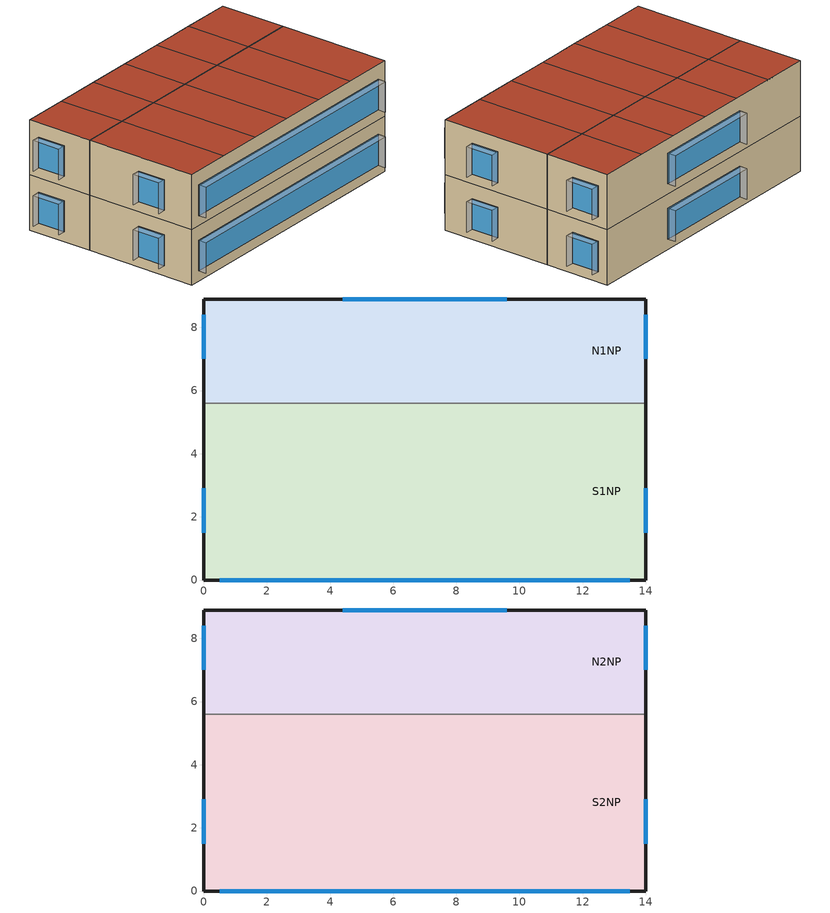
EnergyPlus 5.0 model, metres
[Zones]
S1NP
 floor ground (GROUND_FLOOR): 14,5.6 14,0 11.5,0 11.5,5.6 z0; 9.2,5.6 9.2,0 6.9,0 6.9,5.6 z0; 6.9,5.6 6.9,0 4.6,0 4.6,5.6 z0; 4.6,5.6 4.6,0 2.3,0 2.3,5.6 z0; 2.3,5.6 2.3,0 0,0 0,5.6 z0; 11.5,5.6 11.5,0 9.2,0 9.2,5.6 z0
 wall outside (EXT_WALL): 0,5.6 0,0 14,0 14,5.6 z0:2.7
 wall to N1NP (ADJ_WALL): 14,5.6 0,5.6 z0:2.7
 window (EXT_WINDOW1): 0.5,0 13.5,0 / 0,2.9 0,1.5 / 14,1.5 14,2.9 z0.5:2
 ceiling to S2NP (ADJ_CEILING): 0,5.6 0,0 2.3,0 2.3,5.6 z2.7; 2.3,5.6 2.3,0 4.6,0 4.6,5.6 z2.7; 4.6,5.6 4.6,0 6.9,0 6.9,5.6 z2.7; 6.9,5.6 6.9,0 9.2,0 9.2,5.6 z2.7; 9.2,5.6 9.2,0 11.5,0 11.5,5.6 z2.7; 11.5,5.6 11.5,0 14,0 14,5.6 z2.7
N1NP
 floor ground (GROUND_FLOOR): 14,8.9 14,5.6 11.5,5.6 11.5,8.9 z0; 9.2,8.9 9.2,5.6 6.9,5.6 6.9,8.9 z0; 6.9,8.9 6.9,5.6 4.6,5.6 4.6,8.9 z0; 4.6,8.9 4.6,5.6 2.3,5.6 2.3,8.9 z0; 2.3,8.9 2.3,5.6 0,5.6 0,8.9 z0; 11.5,8.9 11.5,5.6 9.2,5.6 9.2,8.9 z0
 wall outside (EXT_WALL): 14,5.6 14,8.9 0,8.9 0,5.6 z0:2.7
 wall to S1NP (ADJ_WALL): 0,5.6 14,5.6 z0:2.7
 window (EXT_WINDOW1): 9.6,8.9 4.4,8.9 / 14,7 14,8.4 / 0,8.4 0,7 z0.5:2
 ceiling to N2NP (ADJ_CEILING): 0,8.9 0,5.6 2.3,5.6 2.3,8.9 z2.7; 2.3,8.9 2.3,5.6 4.6,5.6 4.6,8.9 z2.7; 4.6,8.9 4.6,5.6 6.9,5.6 6.9,8.9 z2.7; 6.9,8.9 6.9,5.6 9.2,5.6 9.2,8.9 z2.7; 9.2,8.9 9.2,5.6 11.5,5.6 11.5,8.9 z2.7; 11.5,8.9 11.5,5.6 14,5.6 14,8.9 z2.7
S2NP
 floor to S1NP (ADJ_CEILING): 14,5.6 14,0 11.5,0 11.5,5.6 z2.7; 9.2,5.6 9.2,0 6.9,0 6.9,5.6 z2.7; 6.9,5.6 6.9,0 4.6,0 4.6,5.6 z2.7; 4.6,5.6 4.6,0 2.3,0 2.3,5.6 z2.7; 2.3,5.6 2.3,0 0,0 0,5.6 z2.7; 11.5,5.6 11.5,0 9.2,0 9.2,5.6 z2.7
 wall outside (EXT_WALL): 0,5.6 0,0 14,0 14,5.6 z2.7:5.4
 wall to N2NP (ADJ_WALL): 14,5.6 0,5.6 z2.7:5.4
 window (EXT_WINDOW1): 0.5,0 13.5,0 / 0,2.9 0,1.5 / 14,1.5 14,2.9 z3.2:4.7
 roof outside (EXT_ROOF): 0,5.6 0,0 2.3,0 2.3,5.6 z5.4; 2.3,5.6 2.3,0 4.6,0 4.6,5.6 z5.4; 4.6,5.6 4.6,0 6.9,0 6.9,5.6 z5.4; 6.9,5.6 6.9,0 9.2,0 9.2,5.6 z5.4; 9.2,5.6 9.2,0 11.5,0 11.5,5.6 z5.4; 11.5,5.6 11.5,0 14,0 14,5.6 z5.4
N2NP
 floor to N1NP (ADJ_CEILING): 14,8.9 14,5.6 11.5,5.6 11.5,8.9 z2.7; 9.2,8.9 9.2,5.6 6.9,5.6 6.9,8.9 z2.7; 6.9,8.9 6.9,5.6 4.6,5.6 4.6,8.9 z2.7; 4.6,8.9 4.6,5.6 2.3,5.6 2.3,8.9 z2.7; 2.3,8.9 2.3,5.6 0,5.6 0,8.9 z2.7; 11.5,8.9 11.5,5.6 9.2,5.6 9.2,8.9 z2.7
 wall outside (EXT_WALL): 14,5.6 14,8.9 0,8.9 0,5.6 z2.7:5.4
 wall to S2NP (ADJ_WALL): 0,5.6 14,5.6 z2.7:5.4
 window (EXT_WINDOW1): 9.6,8.9 4.4,8.9 / 14,7 14,8.4 / 0,8.4 0,7 z3.2:4.7
 roof outside (EXT_ROOF): 0,8.9 0,5.6 2.3,5.6 2.3,8.9 z5.4; 2.3,8.9 2.3,5.6 4.6,5.6 4.6,8.9 z5.4; 4.6,8.9 4.6,5.6 6.9,5.6 6.9,8.9 z5.4; 6.9,8.9 6.9,5.6 9.2,5.6 9.2,8.9 z5.4; 9.2,8.9 9.2,5.6 11.5,5.6 11.5,8.9 z5.4; 11.5,8.9 11.5,5.6 14,5.6 14,8.9 z5.4
shading: -0.4,2.9 0,2.9 / 0,1.5 -0.4,1.5 / 13.5,-0.4 13.5,0 / 9.6,8.9 9.6,9.3 / 4.4,9.3 4.4,8.9 / 14.4,1.5 14,1.5 / 14,2.9 14.4,2.9 / 14.4,7 14,7 / 14,8.4 14.4,8.4 / -0.4,8.4 0,8.4 / 0,7 -0.4,7 / 0.5,-0.4 0.5,0 z0.5:2; -0.4,2.9 0,2.9 / 0,1.5 -0.4,1.5 / 13.5,-0.4 13.5,0 / 14.4,1.5 14,1.5 / 14,2.9 14.4,2.9 / -0.4,8.4 0,8.4 / 0,7 -0.4,7 / 14.4,7 14,7 / 14,8.4 14.4,8.4 / 9.6,8.9 9.6,9.3 / 4.4,9.3 4.4,8.9 / 0.5,-0.4 0.5,0 z3.2:4.7; 0.5,0 0.5,-0.4 13.5,-0.4 13.5,0 z2; 0,2.9 0,1.5 -0.4,1.5 -0.4,2.9 z2; 4.4,9.3 4.4,8.9 9.6,8.9 9.6,9.3 z2; 14.4,2.9 14.4,1.5 14,1.5 14,2.9 z2; 14.4,8.4 14.4,7 14,7 14,8.4 z2; 0,2.9 0,1.5 -0.4,1.5 -0.4,2.9 z4.7; 0.5,0 0.5,-0.4 13.5,-0.4 13.5,0 z4.7; 14.4,2.9 14.4,1.5 14,1.5 14,2.9 z4.7; 0,8.4 0,7 -0.4,7 -0.4,8.4 z2; 0,8.4 0,7 -0.4,7 -0.4,8.4 z4.7; 14.4,8.4 14.4,7 14,7 14,8.4 z4.7; 4.4,9.3 4.4,8.9 9.6,8.9 9.6,9.3 z4.7
[Building]
TRNSYS18: North Axis {deg}=0; Terrain=City; Loads Convergence Tolerance Value=0; Temperature Convergence Tolerance Value {deltaC}=0; Solar Distribution=FullInteriorAndExterior; Maximum Number of Warmup Days=0
[Site:Location]
not used: Latitude {deg}=0; Longitude {deg}=0; Time Zone {hr}=0; Elevation {m}=0
[Construction]
GROUND_FLOOR; EXT_WALL; EXT_ROOF; ADJ_WALL; ADJ_CEILING; EXT_WINDOW1: 
[WindowProperty:ShadingControl]
ESHADE=0; ISHADE=INPUT 1*MAX_ISHADE : SHADECNTRL=ISHADE_INTERNAL
[SurfaceProperty:OtherSideCoefficients]
BOUNDARY=IDENTICAL; BOUNDARY=INPUT 1*TBOUNDARY; BOUNDARY=INPUT 1*TBOUNDARY_2; BOUNDARY=INPUT 1*TBOUNDARY_3; BOUNDARY=INPUT 1*TGROUND; BOUNDARY=20; BOUNDARY=15
[Zone] Multiplier=1
S1NP; N1NP; S2NP; N2NP
